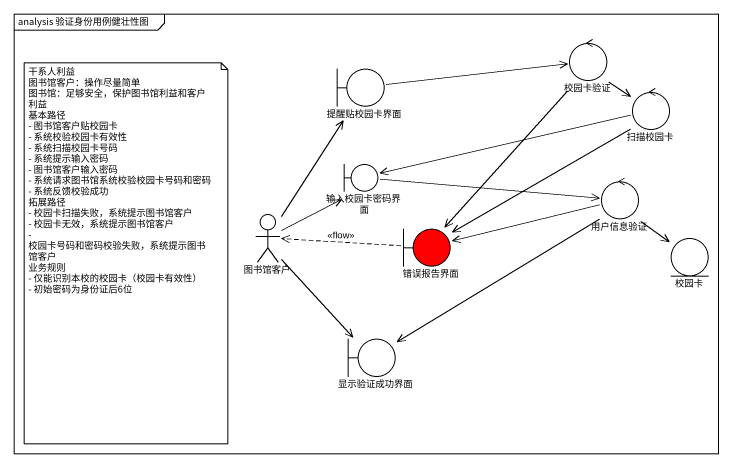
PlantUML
@startuml
mainframe analysis 验证身份用例健壮性图
control 校园卡验证
boundary 提醒贴校园卡界面
control 扫描校园卡
boundary 输入校园卡密码界面
control 用户信息验证
actor 图书馆客户
boundary 错误报告界面 #FF0000
entity 校园卡
boundary 显示验证成功界面
校园卡验证 --> 扫描校园卡
校园卡验证 --> 错误报告界面
提醒贴校园卡界面 -right-> 校园卡验证
扫描校园卡 -left-> 输入校园卡密码界面
扫描校园卡 --> 错误报告界面
输入校园卡密码界面 -right-> 用户信息验证
用户信息验证 -left-> 错误报告界面
用户信息验证 --> 校园卡
用户信息验证 --> 显示验证成功界面
图书馆客户 -up-> 提醒贴校园卡界面
图书馆客户 -up-> 输入校园卡密码界面
图书馆客户 --> 显示验证成功界面
错误报告界面 .left.> 图书馆客户 : <<flow>>
note as N1
  干系人利益
  图书馆客户：操作尽量简单
  图书馆：足够安全，保护图书馆利益和客户利益
  基本路径
  - 图书馆客户贴校园卡
  - 系统校验校园卡有效性
  - 系统扫描校园卡号码
  - 系统提示输入密码
  - 图书馆客户输入密码
  - 系统请求图书馆系统校验校园卡号码和密码
  - 系统反馈校验成功
  拓展路径
  - 校园卡扫描失败，系统提示图书馆客户
  - 校园卡无效，系统提示图书馆客户
  - 校园卡号码和密码校验失败，系统提示图书馆客户
  业务规则
  - 仅能识别本校的校园卡（校园卡有效性）
  - 初始密码为身份证后6位
end note
@enduml
